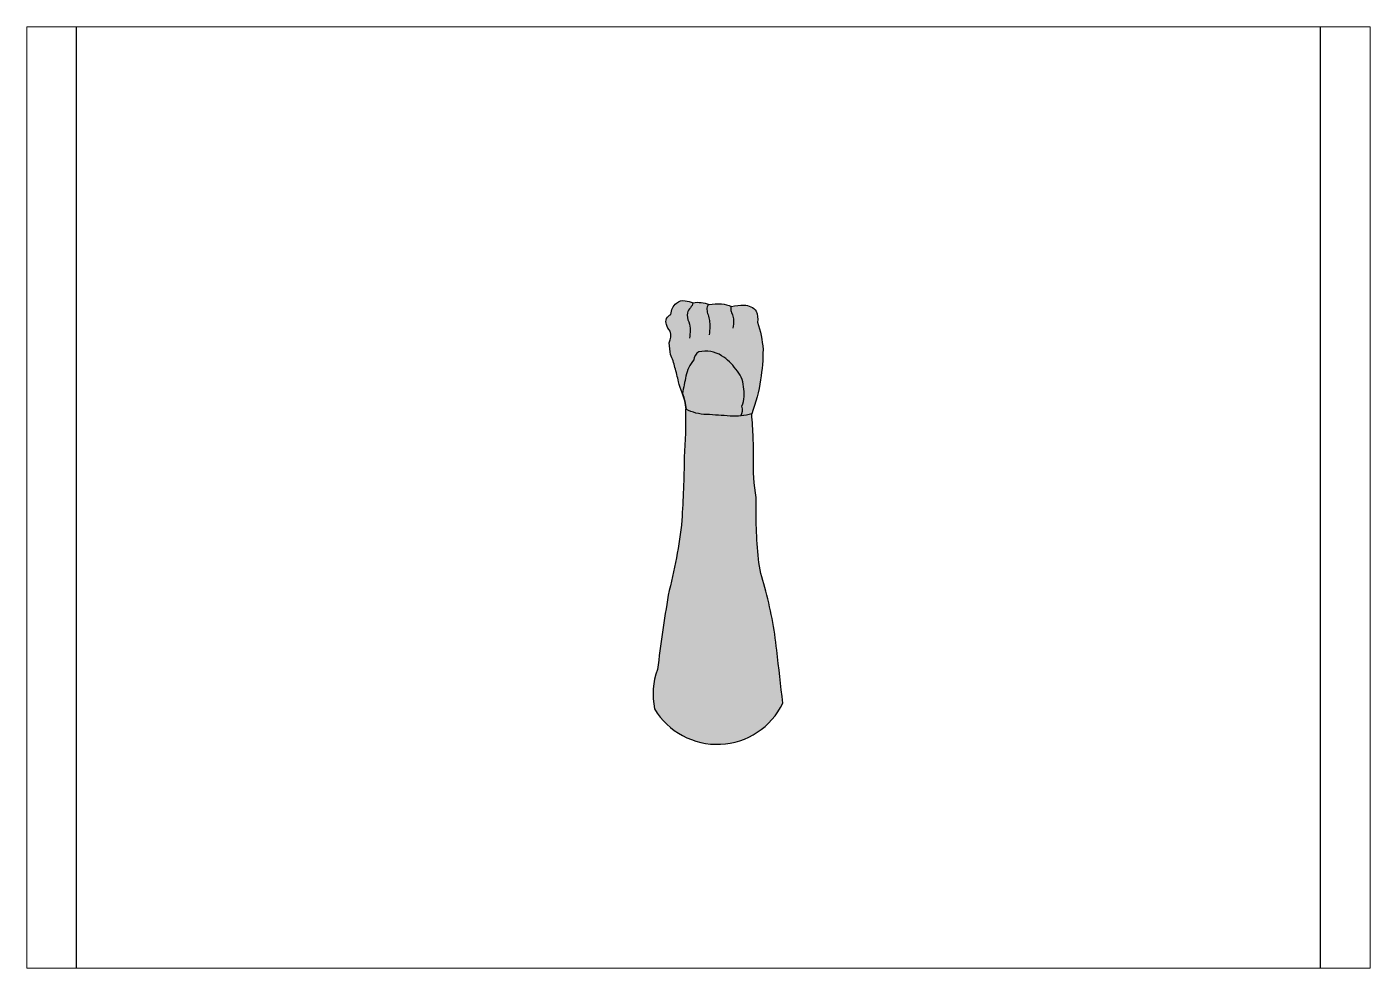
# Paper-space layout 'antebrazoDC' of a CAD drawing. Header units: millimetres. Extents: x 29 to 262, y 20 to 183.
# The model-space entities are those that its viewports show. They can reach past a viewport. Long polylines and large blocks are cut down to what shows.
import ezdxf

# ---------------------------------------------------------------- set-up
doc = ezdxf.new("R2010")
doc.units = ezdxf.units.MM
for name, color, linetype, plot in [('LINEAS', 250, 'Continuous', False), ('noImprimir', 255, 'Continuous', False), ('SOMBRAS', 255, 'Continuous', False)]:
    doc.layers.add(name, color=color, linetype=linetype, plot=plot)
pattern_1 = [(21.2082177, (202370.6214, -54721.415), (-2.52688162, 6.5119194), [5.08, -1.905]), (111.2082177, (202370.6214, -54721.415), (-6.5119194, -2.52688162), [5.08, -1.905])]

msp = doc.modelspace()

# ---------------------------------------------------------------- hatches: boundary and pattern name
at = {"layer": 'SOMBRAS', "true_color": 0xf4e0c3}
h = msp.add_hatch(dxfattribs=at)
h.set_pattern_fill('ANGLE', color=254, angle=21.20822)
h.set_pattern_definition([(21.2082177, (189160.412, -59847.497), (-2.52688162, 6.5119194), [5.08, -1.905]), (111.2082177, (189160.412, -59847.497), (-6.5119194, -2.52688162), [5.08, -1.905])])
h.paths.add_polyline_path([(-14370, -68382, -0.024108), (-14423, -67859, 0.158655), (-14382, -67343, -0.096611), (-14552, -67049, -0.395561), (-14351, -66600, -0.209093), (-14109, -66094, -0.209393), (-13725, -65992, -0.050382), (-13357, -66088, -0.107572), (-13015, -66075, -0.131817), (-12658, -66167, -0.083433), (-12109, -66135, -0.098065), (-11667, -66246, -0.072957), (-11051, -66191, -0.216247), (-10574, -66458, -0.138588), (-10515, -66947, -0.062631), (-10268, -68149, -0.037954), (-10376, -69496, -0.051776), (-10772, -71004, -0.04547), (-11249, -71098, 0.200511), (-11207, -70670, 0.15077), (-11138, -69803, 0.185221), (-11479, -69030, 0.114916), (-12103, -68431, 0.191342), (-13108, -68259, 0.266611), (-13335, -68614, 0.112632), (-13694, -69332, -0.015342), (-13845, -70103, -0.04498), (-14012, -69585, 0.0145), (-14173, -68947, 0.054098)])
at = {"layer": 'SOMBRAS', "true_color": 0x636466}
h = msp.add_hatch(dxfattribs=at)
h.set_pattern_fill('ANGLE', color=251, angle=21.20822)
h.set_pattern_definition(pattern_1)
h.paths.add_polyline_path([(-11723, -71105, 0.044342), (-11249, -71098, 0.200511), (-11207, -70670, 0.15077), (-11138, -69803, 0.185221), (-11479, -69030, 0.129893), (-12202, -68376, 0.170282), (-13108, -68259, 0.266611), (-13335, -68614, 0.112632), (-13694, -69332, -0.015342), (-13845, -70103, -0.079034), (-13679, -70801, 0.101053), (-12893, -71029, -0.006586)])
at = {"layer": 'SOMBRAS', "true_color": 0x292a38}
h = msp.add_hatch(dxfattribs=at)
h.set_pattern_fill('ANGLE', color=250, angle=21.20822)
h.set_pattern_definition(pattern_1)
h.paths.add_polyline_path([(-14951, -82337, 0.136203), (-15080, -84083, 0.595932), (-9389, -83832, -0.001835), (-9658, -81479, 0.035773), (-10182, -78698, -0.062245), (-10475, -77443, -0.02782), (-10570, -74721, -0.052232), (-10691, -72936, 0.02566), (-10707, -72077, 0.019442), (-10772, -71004, -0.04547), (-11249, -71098, -0.04596), (-11740, -71103, 0.005823), (-12775, -71036, -0.118415), (-13698, -70791, -0.015766), (-13757, -72934, -0.009246), (-13865, -75725, -0.038857), (-14476, -79040, 0.00404)])

# ---------------------------------------------------------------- linework, layer by layer
at = {"layer": 'LINEAS'}
for points in [[(-14173, -68947, 0.054098), (-14370, -68382, -0.024108), (-14423, -67859, 0.158655), (-14382, -67343, -0.096611), (-14552, -67049, -0.395561), (-14351, -66600, -0.209093), (-14109, -66094, -0.209393), (-13725, -65992, -0.050382), (-13357, -66088, -0.107572), (-13015, -66075, -0.131817), (-12658, -66167, -0.083433), (-12109, -66135, -0.098065), (-11667, -66246, -0.066277), (-11107, -66188, -0.238763), (-10574, -66458, -0.138588), (-10515, -66947, -0.062631), (-10268, -68149, -0.037954), (-10376, -69496, -0.051776), (-10772, -71004, -0.089993), (-11723, -71105, 0.00592), (-12775, -71036, -0.115718), (-13679, -70801, 0.082268), (-13856, -70076, -0.042556), (-14012, -69585, 0.0145)], [(-14951, -82337, 0.136203), (-15080, -84083, 0.595932), (-9389, -83832, -0.001835), (-9658, -81479, 0.035773), (-10182, -78698, -0.062245), (-10475, -77443, -0.02782), (-10570, -74721, -0.05126), (-10692, -72969, 0.026656), (-10707, -72077, 0.019442), (-10772, -71004, -0.04547), (-11249, -71098, 0.200511), (-11207, -70670, 0.15077), (-11138, -69803, 0.185221), (-11479, -69030, 0.114916), (-12103, -68431, 0.191342), (-13108, -68259, 0.266611), (-13335, -68614, 0.112632), (-13694, -69332, -0.015342), (-13845, -70103, -0.079034), (-13679, -70801, -0.00266), (-13698, -70791, -0.015766), (-13757, -72934, -0.009246), (-13865, -75725, -0.038857), (-14476, -79040, 0.00404)]]:
    msp.add_lwpolyline(points, format="xyb", close=True, dxfattribs=at)
for points in [[(-13376, -66078, -0.147341), (-13490, -66301, 0.156511), (-13612, -66532, 0.178948), (-13556, -66935, -0.113456), (-13499, -67306, -0.016976), (-13527, -67648, -5.265578)], [(-12677, -66157, 0.21853), (-12756, -66385, 0.056169), (-12707, -66616, -0.043367), (-12645, -66875, -0.041293), (-12628, -67128, -0.031494), (-12659, -67508, 6.949909)], [(-11686, -66236, 0.061338), (-11690, -66421, 0.019823), (-11624, -66624, -0.09998), (-11574, -66853, -0.062888), (-11603, -67215, 3.247965)]]:
    msp.add_lwpolyline(points, format="xyb", dxfattribs=at)
at = {"layer": 'noImprimir', "color": 7, "true_color": 0xffffff}
msp.add_lwpolyline([(-40698, -45343), (14434, -45343), (14434, -113677), (-40698, -113677)], close=True, dxfattribs=at)

psp = doc.layouts.new('antebrazoDC')

# ---------------------------------------------------------------- viewports
at = {"layer": 'noImprimir', "color": 7, "true_color": 0xffffff}
psp.add_viewport(center=(145.33, 101.83), size=(232.53, 162.9325), view_center_point=(-13129.05, -74715.97), view_height=41722.7508, dxfattribs=at)

doc.saveas('drawing.dxf')
